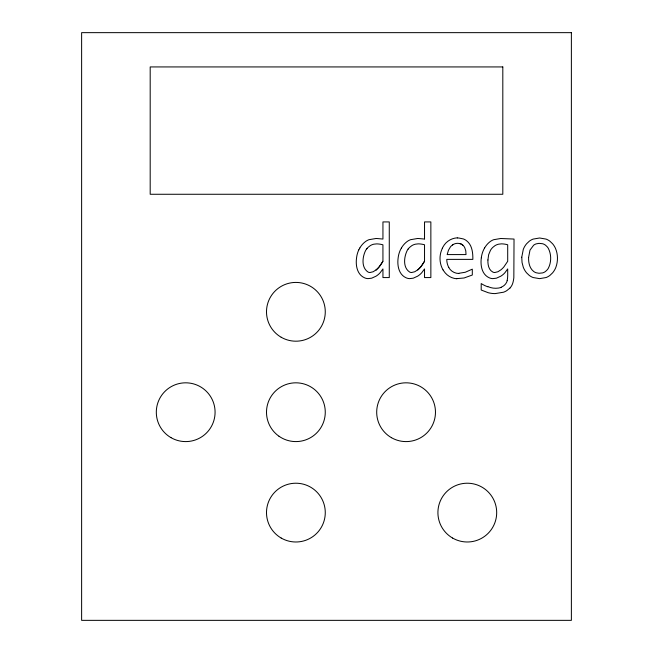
<?xml version="1.0" encoding="UTF-8"?>
<svg xmlns="http://www.w3.org/2000/svg" width="653" height="653" viewBox="0 0 653 653"><rect width="100%" height="100%" fill="white"/><g stroke="black" fill="none" stroke-linecap="round" stroke-linejoin="round"><path stroke-width="0.98" d="M481.318 257.78C480.281 265.142 481.734 274.587 489.391 277.843A10.056 10.056 0 0 0 492.77 278.627L496.443 278.178L500.786 276.195A18.464 18.464 0 0 0 504.957 272.685L507.699 268.922L507.699 274.366A34.266 34.266 0 0 1 507.454 278.953L507.128 280.561M358.815 249.87L359.811 247.977M442.326 248.271L442.93 247.087A17.223 17.223 0 0 1 457.32 237.831M401.399 247.977L400.403 249.87A25.851 25.851 0 0 0 398.159 257.78C397.081 265.134 398.575 274.587 406.223 277.843A10.056 10.056 0 0 0 409.594 278.627L413.267 278.178L417.61 276.195A18.464 18.464 0 0 0 421.781 272.685L424.532 268.922L424.532 277.574L430.858 277.574L430.858 221.922L424.532 221.922L424.532 239.063M484.575 247.977L483.579 249.87A25.851 25.851 0 0 0 481.334 257.78M420.728 266.897L424.532 261.298L424.532 244.785A24.504 24.504 0 0 0 418.304 243.855L415.512 244.173A11.656 11.656 0 0 0 411.782 245.675L409.602 247.397A15.052 15.052 0 0 0 408.133 249.062M509.903 288.112L506.769 290.642A18.464 18.464 0 0 1 503.561 292.209L495.113 293.605A27.671 27.671 0 0 1 488.207 292.707L481.204 290.022L481.204 283.541A29.458 29.458 0 0 0 487.807 286.781M376.136 269.844L373.181 271.746L370.08 272.505A4.808 4.808 0 0 1 368.137 272.097C361.06 267.624 362.399 256.768 365.704 250.311A14.325 14.325 0 0 1 367.019 248.475M452.537 244.94L451.786 245.512A10.848 10.848 0 0 0 450.399 246.932L448.464 250.238L447.166 254.58L466.013 254.58L465.793 250.883L464.74 247.65A8.864 8.864 0 0 0 463.459 245.789L462.846 245.177A7.085 7.085 0 0 0 460.316 243.724L458.153 243.349A9.942 9.942 0 0 0 456.749 243.381A8.783 8.783 0 0 0 452.529 244.932L452.921 244.679M458.839 273.297L465.254 272.268L472.307 269.158L472.307 275.027L464.079 277.982L456.765 278.635M424.262 239.039L419.087 238.565A29.189 29.189 0 0 0 417.487 238.508L410.525 239.7A14.97 14.97 0 0 0 407.097 241.561A20.847 20.847 0 0 0 401.424 247.993M443.077 269.869L443.754 270.962A16.994 16.994 0 0 0 456.757 278.774M358.791 249.862A25.851 25.851 0 0 0 356.571 257.78C355.493 265.134 356.987 274.587 364.635 277.843A10.056 10.056 0 0 0 368.006 278.627L371.679 278.178L376.022 276.195A18.464 18.464 0 0 0 380.193 272.685L382.944 268.922L382.944 277.574L389.27 277.574L389.27 221.922L382.944 221.922L382.944 239.063L377.507 238.565A29.189 29.189 0 0 0 375.899 238.508L368.945 239.7A14.97 14.97 0 0 0 365.509 241.561A20.847 20.847 0 0 0 359.836 247.993M382.846 261.249A28.805 28.805 0 0 1 376.218 269.934M366.553 249.062A15.052 15.052 0 0 1 368.014 247.397L370.202 245.683A11.656 11.656 0 0 1 373.924 244.173L376.716 243.887A24.504 24.504 0 0 1 382.927 244.818L382.944 261.298L379.14 266.897A23.059 23.059 0 0 1 376.144 269.844M424.434 261.249A28.805 28.805 0 0 1 417.806 269.934M408.607 248.475A14.325 14.325 0 0 0 407.292 250.311C403.987 256.768 402.64 267.624 409.725 272.097A4.808 4.808 0 0 0 411.668 272.505L414.761 271.746L417.724 269.844A23.059 23.059 0 0 0 420.72 266.897M443.003 269.901A23.271 23.271 0 0 1 442.367 248.287M457.329 238.002A18.406 18.406 0 0 1 458.79 238.01L463.344 238.933A12.676 12.676 0 0 1 466.569 240.745C472.176 245.071 472.96 252.793 472.845 259.372L446.791 259.372A16.341 16.341 0 0 0 448.815 267.51M459.908 243.61A7.118 7.118 0 0 1 462.846 245.177M458.839 273.485A11.64 11.64 0 0 1 448.766 267.534M484.599 247.993A20.847 20.847 0 0 1 490.256 241.528A14.97 14.97 0 0 1 493.701 239.7L500.663 238.508A29.189 29.189 0 0 1 502.263 238.565L514.033 239.063L513.838 277.525A14.807 14.807 0 0 1 513.74 278.447A32.283 32.283 0 0 1 512.948 282.537L512.556 283.794A12.774 12.774 0 0 1 509.903 288.12M501.194 287.459A18.904 18.904 0 0 1 487.889 286.602M507.275 280.602A9.868 9.868 0 0 1 501.112 287.206M528.595 257.445C528.44 262.449 529.444 268.154 533.623 271.411A9.02 9.02 0 0 0 536.097 272.742L538.986 273.281L542.561 272.913A9.036 9.036 0 0 0 545.573 271.411L547.255 269.787A12.121 12.121 0 0 0 548.332 268.252C551.459 262.212 551.467 254.425 548.332 248.385A12.154 12.154 0 0 0 547.255 246.85L545.565 245.226A9.036 9.036 0 0 0 542.561 243.724L538.986 243.349L536.097 243.896A9.02 9.02 0 0 0 533.623 245.226L529.991 250.123L528.595 257.445M487.922 259.984C487.726 264.375 488.526 269.909 492.893 272.097A4.808 4.808 0 0 0 494.843 272.505L497.937 271.746L500.9 269.844A23.059 23.059 0 0 0 503.896 266.897L507.699 261.298L507.699 244.785A24.504 24.504 0 0 0 501.48 243.855L498.688 244.173A11.656 11.656 0 0 0 494.958 245.675L492.778 247.397A15.052 15.052 0 0 0 491.309 249.062A14.325 14.325 0 0 0 490.468 250.311L488.648 254.678L487.922 259.984M521.763 257.217L522.049 262.506L523.29 267.24A19.721 19.721 0 0 0 526.612 272.872L529.256 275.395A15.231 15.231 0 0 0 533.126 277.541L539.615 278.643L546.071 277.541A15.223 15.223 0 0 0 549.932 275.395L552.569 272.872A19.721 19.721 0 0 0 555.899 267.24C558.07 261.249 558.013 254.384 555.54 248.499A19.557 19.557 0 0 0 552.569 243.749L549.932 241.235A15.231 15.231 0 0 0 546.071 239.096L539.615 237.994L533.126 239.096A15.248 15.248 0 0 0 529.256 241.235L526.62 243.749A19.631 19.631 0 0 0 523.29 249.373L521.763 257.217M571.375 32.65L81.625 32.65L81.625 620.35L571.375 620.35L571.375 32.65M502.81 66.933L150.19 66.933L150.19 194.268L502.81 194.268L502.81 66.933M171.004 437.657A29.385 29.385 0 0 0 215.082 412.206A29.385 29.385 0 0 0 171.004 386.756A29.385 29.385 0 0 0 171.004 437.657M281.198 337.258A29.385 29.385 0 0 0 325.276 311.808A29.385 29.385 0 0 0 281.198 286.357A29.385 29.385 0 0 0 281.198 337.258M278.97 436.228A29.385 29.385 0 0 0 325.153 414.843A29.385 29.385 0 0 0 283.541 385.539A29.385 29.385 0 0 0 278.97 436.228M281.198 538.056A29.385 29.385 0 0 0 325.276 512.605A29.385 29.385 0 0 0 281.198 487.154A29.385 29.385 0 0 0 281.198 538.056M391.392 437.657A29.385 29.385 0 0 0 435.469 412.206A29.385 29.385 0 0 0 391.392 386.756A29.385 29.385 0 0 0 391.392 437.657M452.611 538.056A29.385 29.385 0 0 0 496.688 512.605A29.385 29.385 0 0 0 452.611 487.154A29.385 29.385 0 0 0 452.611 538.056"/></g></svg>
